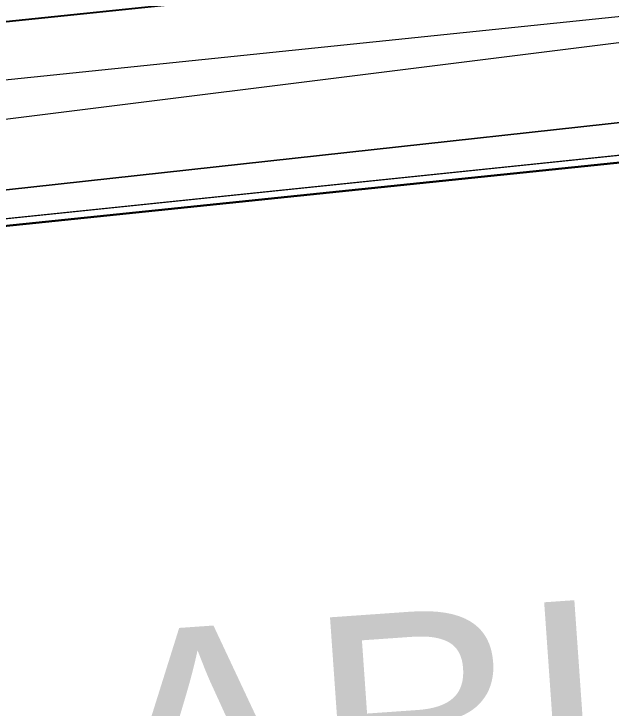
# Model space of a CAD drawing. Header units: inches. Extents: x -0.6 to 32.5, y 0.8 to 22.6.
# Drawn here: x 22.18 to 22.914, y 11.984 to 12.837 of the extents above; entities that cross this region are included whole.
import ezdxf

# ---------------------------------------------------------------- set-up
doc = ezdxf.new("R2010")
doc.units = ezdxf.units.IN
doc.header["$MEASUREMENT"] = 0
doc.layers.add('PDF_Geometry', color=7, linetype='Continuous', true_color=0xa5a5a5)
doc.layers.add('PDF_Text', color=7, linetype='Continuous')
doc.styles.add('PDF Arial', font='arial.ttf')

msp = doc.modelspace()

# ---------------------------------------------------------------- linework, layer by layer
at = {"layer": 'PDF_Geometry', "color": 254, "lineweight": 0, "true_color": 0xdcdcdc}
msp.add_lwpolyline([(27.33389, 13.36222), (27.21554, 13.52889), (17.39889, 12.33389), (27.33389, 13.36222)], dxfattribs=at)
at = {"layer": 'PDF_Geometry', "color": 2, "lineweight": 0}
for points in [[(27.72389, 13.40222), (16.29556, 12.22056), (15.62222, 12.13722), (14.94889, 12.04889), (14.27723, 11.95389), (13.60556, 11.85222), (11.77722, 11.56556), (11.46389, 11.51556), (11.82889, 11.51556), (27.72389, 13.16056)], [(16.29556, 12.22055), (16.45723, 11.99389), (27.72389, 13.40222), (16.29556, 12.22055)], [(16.45723, 11.99389), (27.72389, 13.40222), (27.72389, 13.23055), (16.45723, 11.99389)], [(27.72389, 13.23055), (27.72389, 13.16055), (16.45722, 11.99388), (27.72389, 13.23055)]]:
    msp.add_lwpolyline(points, dxfattribs=at)
at = {"layer": 'PDF_Geometry', "lineweight": 0}
msp.add_lwpolyline([(16.29556, 12.22055), (27.72389, 13.40222)], dxfattribs=at)
msp.add_lwpolyline([(16.29556, 12.22055), (27.72389, 13.40222)], dxfattribs=at)
at = {"layer": 'PDF_Geometry', "color": 7, "lineweight": 13}
msp.add_lwpolyline([(11.84056, 11.68889), (27.72389, 13.33056)], dxfattribs=at)
at = {"layer": 'PDF_Geometry', "color": 7, "lineweight": 30}
msp.add_lwpolyline([(11.49389, 11.47389), (27.72389, 13.15056)], dxfattribs=at)
at = {"layer": 'PDF_Geometry', "color": 9, "lineweight": 5, "true_color": 0xbababa}
msp.add_arc((34.8942, -113.44961), 126.97204, 93.2349959, 101.368949, dxfattribs=at)
msp.add_arc((34.8942, -113.44961), 126.97204, 93.2349959, 101.368949, dxfattribs=at)

# ---------------------------------------------------------------- texts
at = {"layer": 'PDF_Text', "insert": (21.62854, 11.7397), "char_height": 0.2850296, "attachment_point": 7, "rotation": 4.01568, "style": 'PDF Arial'}
msp.add_mtext('\\W1.000839;TO ABU DHABI', dxfattribs=at)

doc.saveas('drawing.dxf')
